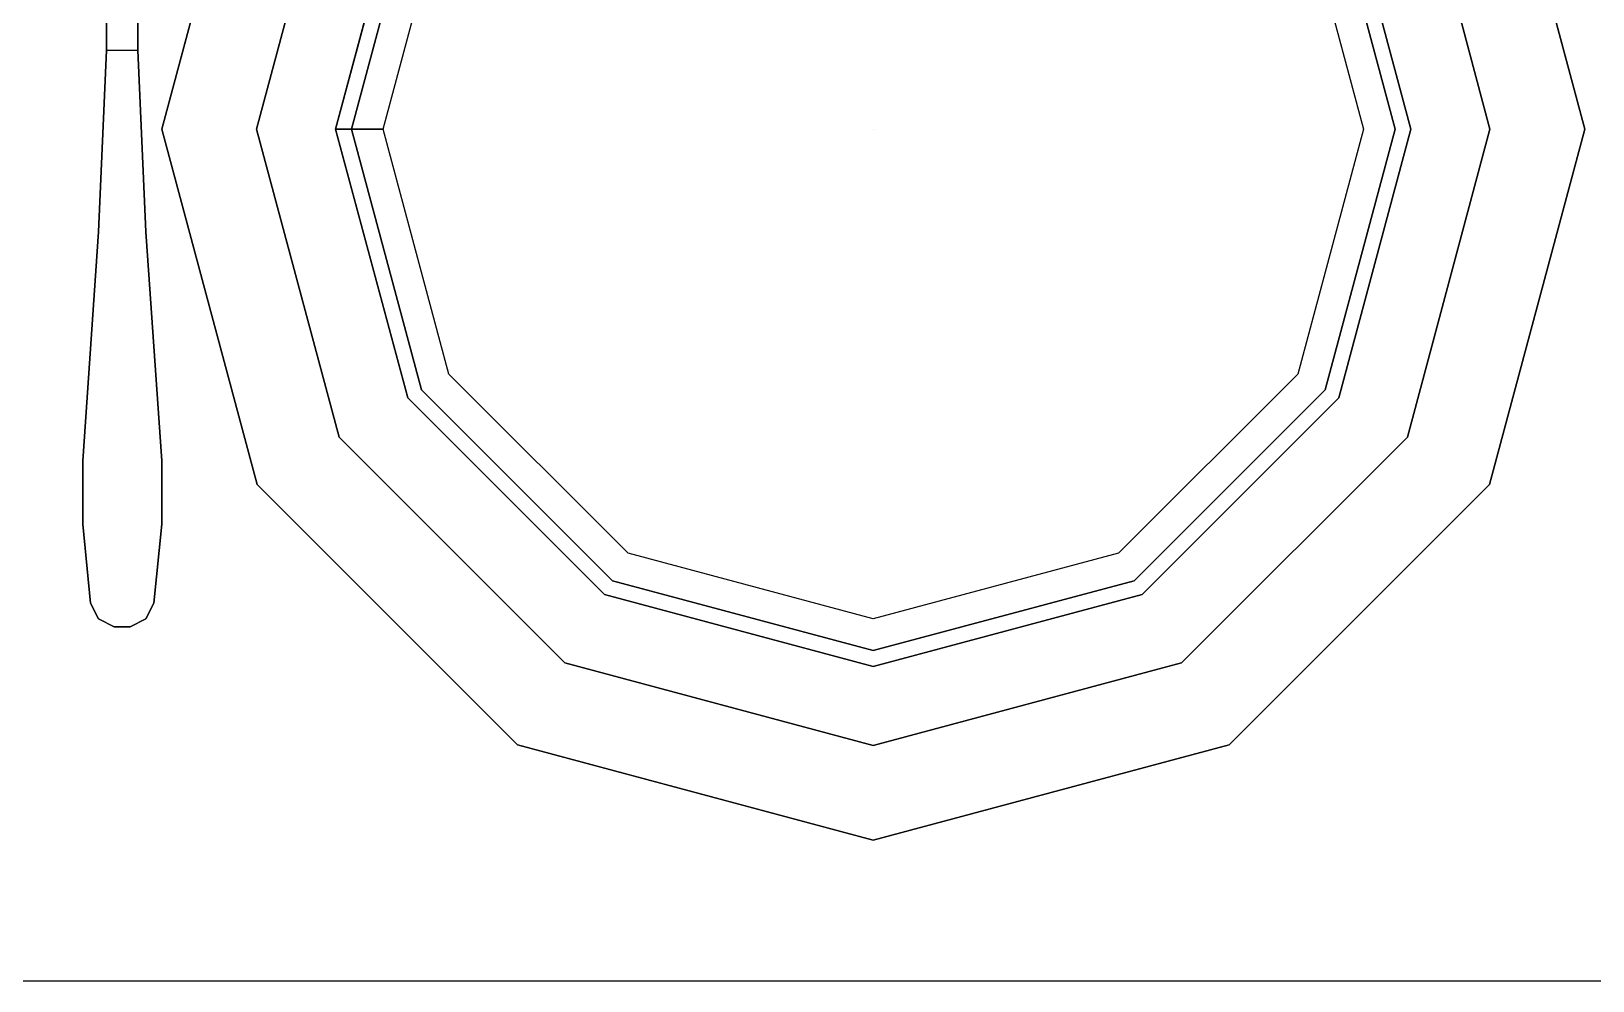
# Model space of a CAD drawing. Extents: x 15.9 to 33.1, y 12.3 to 21.3.
# Drawn here: x 22.5504 to 22.8544, y 13.7326 to 13.9176 of the extents above; entities that cross this region are included whole.
import ezdxf

# ---------------------------------------------------------------- set-up
doc = ezdxf.new("R2010")
doc.units = 0
doc.header["$LTSCALE"] = 0.5
doc.header["$MEASUREMENT"] = 0
doc.layers.get('0').update_dxf_attribs({"linetype": 'CONTINUOUS'})

# ---------------------------------------------------------------- blocks, each defined once
blk = doc.blocks.new('A$C403C54AD')
blk.add_line((0.83575, 0.52421, -0.0006), (1.99923, 0.52421, -0.0006))
at = {"linetype": 'ByBlock'}
for points, invisible_edges in [([(1.0802, 0.7917, -0.01489), (1.0802, 0.69011, -0.01489), (1.0802, 0.69011, -0.01489), (1.02941, 0.77809, -0.01489)], 5), ([(1.131, 0.77809, -0.01489), (1.0802, 0.69011, -0.01489), (1.0802, 0.69011, -0.01489), (1.0802, 0.7917, -0.01489)], 5), ([(1.02941, 0.77809, -0.01489), (1.0802, 0.69011, -0.01489), (1.0802, 0.69011, -0.01489), (0.99223, 0.74091, -0.01489)], 5), ([(1.16818, 0.74091, -0.01489), (1.0802, 0.69011, -0.01489), (1.0802, 0.69011, -0.01489), (1.131, 0.77809, -0.01489)], 5), ([(0.96024, 0.75938, -0.00874), (0.97623, 0.75014, -0.00874), (0.96015, 0.69011, -0.00874), (0.94168, 0.69011, -0.00874)], 5), ([(0.98956, 0.74244, -0.02259), (0.96024, 0.75938, -0.01335), (0.94168, 0.69011, -0.01335), (0.97554, 0.69011, -0.02259)], 5), ([(1.18487, 0.69011, -0.02259), (1.21873, 0.69011, -0.01335), (1.20017, 0.75938, -0.01335), (1.17085, 0.74244, -0.02259)], 5), ([(1.21873, 0.69011, -0.00874), (1.20026, 0.69011, -0.00874), (1.18418, 0.75014, -0.00874), (1.20017, 0.75938, -0.00874)], 5), ([(0.97623, 0.75014, -0.00874), (0.99223, 0.74091, -0.01489), (0.97862, 0.69011, -0.01489), (0.96015, 0.69011, -0.00874)], 5), ([(1.20026, 0.69011, -0.00874), (1.18179, 0.69011, -0.01489), (1.16818, 0.74091, -0.01489), (1.18418, 0.75014, -0.00874)], 5), ([(1.17563, 0.69011, -0.03183), (1.18487, 0.69011, -0.02259), (1.17085, 0.74244, -0.02259), (1.16285, 0.73783, -0.03183)], 5), ([(0.99223, 0.74091, -0.01489), (1.0802, 0.69011, -0.01489), (1.0802, 0.69011, -0.01489), (0.97862, 0.69011, -0.01489)], 5), ([(1.18179, 0.69011, -0.01489), (1.0802, 0.69011, -0.01489), (1.0802, 0.69011, -0.01489), (1.16818, 0.74091, -0.01489)], 5), ([(0.94168, 0.69011, -0.00874), (0.96015, 0.69011, -0.00874), (0.97623, 0.63008, -0.00874), (0.96024, 0.62085, -0.00874)], 5), ([(0.97554, 0.69011, -0.02259), (0.94168, 0.69011, -0.01335), (0.96024, 0.62085, -0.01335), (0.98956, 0.63778, -0.02259)], 5), ([(0.96015, 0.69011, -0.00874), (0.97862, 0.69011, -0.01489), (0.99223, 0.63932, -0.01489), (0.97623, 0.63008, -0.00874)], 5), ([(0.98477, 0.69011, -0.03183), (0.97554, 0.69011, -0.02259), (0.98956, 0.63778, -0.02259), (0.99756, 0.6424, -0.03183)], 4), ([(0.97862, 0.69011, -0.01489), (1.0802, 0.69011, -0.01489), (1.0802, 0.69011, -0.01489), (0.99223, 0.63932, -0.01489)], 5), ([(0.99223, 0.63932, -0.01489), (1.0802, 0.69011, -0.01489), (1.0802, 0.69011, -0.01489), (1.02941, 0.60214, -0.01489)], 5), ([(1.02941, 0.60214, -0.01489), (1.0802, 0.69011, -0.01489), (1.0802, 0.69011, -0.01489), (1.0802, 0.58853, -0.01489)], 5), ([(1.0802, 0.58853, -0.01489), (1.0802, 0.69011, -0.01489), (1.0802, 0.69011, -0.01489), (1.131, 0.60214, -0.01489)], 5), ([(1.131, 0.60214, -0.01489), (1.0802, 0.69011, -0.01489), (1.0802, 0.69011, -0.01489), (1.16818, 0.63932, -0.01489)], 5), ([(1.16818, 0.63932, -0.01489), (1.0802, 0.69011, -0.01489), (1.0802, 0.69011, -0.01489), (1.18179, 0.69011, -0.01489)], 5), ([(1.16285, 0.6424, -0.03183), (1.17085, 0.63778, -0.02259), (1.18487, 0.69011, -0.02259), (1.17563, 0.69011, -0.03183)], 5), ([(1.18418, 0.63008, -0.00874), (1.16818, 0.63932, -0.01489), (1.18179, 0.69011, -0.01489), (1.20026, 0.69011, -0.00874)], 5), ([(1.17085, 0.63778, -0.02259), (1.20017, 0.62085, -0.01335), (1.21873, 0.69011, -0.01335), (1.18487, 0.69011, -0.02259)], 5), ([(1.20017, 0.62085, -0.00874), (1.18418, 0.63008, -0.00874), (1.20026, 0.69011, -0.00874), (1.21873, 0.69011, -0.00874)], 5), ([(0.99756, 0.6424, -0.03183), (0.98956, 0.63778, -0.02259), (1.02787, 0.59947, -0.02259), (1.03249, 0.60747, -0.03183)], 5), ([(1.12792, 0.60747, -0.03183), (1.13254, 0.59947, -0.02259), (1.17085, 0.63778, -0.02259), (1.16285, 0.6424, -0.03183)], 5), ([(0.97623, 0.63008, -0.00874), (0.99223, 0.63932, -0.01489), (1.02941, 0.60214, -0.01489), (1.02018, 0.58614, -0.00874)], 5), ([(1.14023, 0.58614, -0.00874), (1.131, 0.60214, -0.01489), (1.16818, 0.63932, -0.01489), (1.18418, 0.63008, -0.00874)], 5), ([(0.98956, 0.63778, -0.02259), (0.96024, 0.62085, -0.01335), (1.01094, 0.57014, -0.01335), (1.02787, 0.59947, -0.02259)], 5), ([(1.13254, 0.59947, -0.02259), (1.14947, 0.57014, -0.01335), (1.20017, 0.62085, -0.01335), (1.17085, 0.63778, -0.02259)], 5), ([(0.96024, 0.62085, -0.00874), (0.97623, 0.63008, -0.00874), (1.02018, 0.58614, -0.00874), (1.01094, 0.57014, -0.00874)], 5), ([(1.14947, 0.57014, -0.00874), (1.14023, 0.58614, -0.00874), (1.18418, 0.63008, -0.00874), (1.20017, 0.62085, -0.00874)], 5), ([(1.03249, 0.60747, -0.03183), (1.02787, 0.59947, -0.02259), (1.0802, 0.58545, -0.02259), (1.0802, 0.59468, -0.03183)], 5), ([(1.0802, 0.59468, -0.03183), (1.0802, 0.58545, -0.02259), (1.13254, 0.59947, -0.02259), (1.12792, 0.60747, -0.03183)], 5), ([(1.02018, 0.58614, -0.00874), (1.02941, 0.60214, -0.01489), (1.0802, 0.58853, -0.01489), (1.0802, 0.57006, -0.00874)], 5), ([(1.0802, 0.57006, -0.00874), (1.0802, 0.58853, -0.01489), (1.131, 0.60214, -0.01489), (1.14023, 0.58614, -0.00874)], 5), ([(1.02787, 0.59947, -0.02259), (1.01094, 0.57014, -0.01335), (1.0802, 0.55159, -0.01335), (1.0802, 0.58545, -0.02259)], 5), ([(1.0802, 0.58545, -0.02259), (1.0802, 0.55159, -0.01335), (1.14947, 0.57014, -0.01335), (1.13254, 0.59947, -0.02259)], 5), ([(1.01094, 0.57014, -0.00874), (1.02018, 0.58614, -0.00874), (1.0802, 0.57006, -0.00874), (1.0802, 0.55159, -0.00874)], 5), ([(1.0802, 0.55159, -0.00874), (1.0802, 0.57006, -0.00874), (1.14023, 0.58614, -0.00874), (1.14947, 0.57014, -0.00874)], 5)]:
    blk.add_3dface(points, dxfattribs=dict(at, invisible_edges=invisible_edges))
for points in [[(0.96024, 0.75938, -0.01335), (0.96024, 0.75938, -0.00874), (0.94168, 0.69011, -0.00874), (0.94168, 0.69011, -0.01335)], [(1.21873, 0.69011, -0.01335), (1.21873, 0.69011, -0.00874), (1.20017, 0.75938, -0.00874), (1.20017, 0.75938, -0.01335)], [(0.99756, 0.73783, -0.03183), (0.98956, 0.74244, -0.02259), (0.97554, 0.69011, -0.02259), (0.98477, 0.69011, -0.03183)], [(0.94168, 0.69011, -0.01335), (0.94168, 0.69011, -0.00874), (0.96024, 0.62085, -0.00874), (0.96024, 0.62085, -0.01335)], [(1.20017, 0.62085, -0.01335), (1.20017, 0.62085, -0.00874), (1.21873, 0.69011, -0.00874), (1.21873, 0.69011, -0.01335)], [(0.96024, 0.62085, -0.01335), (0.96024, 0.62085, -0.00874), (1.01094, 0.57014, -0.00874), (1.01094, 0.57014, -0.01335)], [(1.14947, 0.57014, -0.01335), (1.14947, 0.57014, -0.00874), (1.20017, 0.62085, -0.00874), (1.20017, 0.62085, -0.01335)], [(1.01094, 0.57014, -0.01335), (1.01094, 0.57014, -0.00874), (1.0802, 0.55159, -0.00874), (1.0802, 0.55159, -0.01335)], [(1.0802, 0.55159, -0.01335), (1.0802, 0.55159, -0.00874), (1.14947, 0.57014, -0.00874), (1.14947, 0.57014, -0.01335)]]:
    blk.add_3dface(points, dxfattribs=at)
for points in [[(0.9309, 0.7055, -0.01387), (0.93706, 0.7055, -0.01387), (0.93706, 0.71628, -0.01595), (0.9309, 0.71628, -0.01595)], [(0.9309, 0.7055, -0.01646), (0.93706, 0.7055, -0.01646), (0.93706, 0.71628, -0.01854), (0.9309, 0.71628, -0.01854)], [(0.92629, 0.62547, -0.01916), (0.92629, 0.62547, -0.0238), (0.92629, 0.61315, -0.02413), (0.92629, 0.61315, -0.01949)], [(0.94168, 0.61315, -0.01949), (0.94168, 0.61315, -0.02413), (0.94168, 0.62547, -0.0238), (0.94168, 0.62547, -0.01916)], [(0.92629, 0.61315, -0.02413), (0.92629, 0.61315, -0.01949), (0.92782, 0.59776, -0.01946), (0.92782, 0.59776, -0.02409)], [(0.94014, 0.59776, -0.02409), (0.94014, 0.59776, -0.01946), (0.94168, 0.61315, -0.01949), (0.94168, 0.61315, -0.02413)], [(0.92782, 0.59776, -0.01946), (0.92782, 0.59776, -0.02409), (0.92936, 0.59468, -0.02385), (0.92936, 0.59468, -0.01921)], [(0.9386, 0.59468, -0.01921), (0.9386, 0.59468, -0.02385), (0.94014, 0.59776, -0.02409), (0.94014, 0.59776, -0.01946)], [(0.92936, 0.59468, -0.02385), (0.92936, 0.59468, -0.01921), (0.93244, 0.59314, -0.01938), (0.93244, 0.59314, -0.02351)], [(0.93244, 0.59314, -0.01938), (0.93244, 0.59314, -0.02351), (0.93552, 0.59314, -0.02351), (0.93552, 0.59314, -0.01938)], [(0.93552, 0.59314, -0.02351), (0.93552, 0.59314, -0.01938), (0.9386, 0.59468, -0.01921), (0.9386, 0.59468, -0.02385)]]:
    blk.add_3dface(points)
for points, invisible_edges in [([(0.9309, 0.71628, -0.01854), (0.9309, 0.71628, -0.01595), (0.9309, 0.7055, -0.01387), (0.9309, 0.7055, -0.01646)], 5), ([(0.93706, 0.7055, -0.01646), (0.93706, 0.7055, -0.01387), (0.93706, 0.71628, -0.01595), (0.93706, 0.71628, -0.01854)], 5), ([(0.9386, 0.6701, -0.01678), (0.92936, 0.6701, -0.01678), (0.9309, 0.7055, -0.01387), (0.93706, 0.7055, -0.01387)], 1), ([(0.9309, 0.7055, -0.01387), (0.9309, 0.7055, -0.01646), (0.92936, 0.6701, -0.01986), (0.92936, 0.6701, -0.01678)], 5), ([(0.9386, 0.6701, -0.01986), (0.92936, 0.6701, -0.01986), (0.9309, 0.7055, -0.01646), (0.93706, 0.7055, -0.01646)], 1), ([(0.9386, 0.6701, -0.01678), (0.9386, 0.6701, -0.01986), (0.93706, 0.7055, -0.01646), (0.93706, 0.7055, -0.01387)], 5), ([(0.92629, 0.62547, -0.01916), (0.94168, 0.62547, -0.01916), (0.9386, 0.6701, -0.01678), (0.92936, 0.6701, -0.01678)], 5), ([(0.92629, 0.62547, -0.0238), (0.94168, 0.62547, -0.0238), (0.9386, 0.6701, -0.01986), (0.92936, 0.6701, -0.01986)], 5), ([(0.92936, 0.6701, -0.01986), (0.92936, 0.6701, -0.01678), (0.92629, 0.62547, -0.01916), (0.92629, 0.62547, -0.0238)], 1), ([(0.94168, 0.62547, -0.0238), (0.94168, 0.62547, -0.01916), (0.9386, 0.6701, -0.01678), (0.9386, 0.6701, -0.01986)], 4), ([(0.94168, 0.61315, -0.01949), (0.92629, 0.61315, -0.01949), (0.92629, 0.62547, -0.01916), (0.94168, 0.62547, -0.01916)], 5), ([(0.94168, 0.61315, -0.02413), (0.92629, 0.61315, -0.02413), (0.92629, 0.62547, -0.0238), (0.94168, 0.62547, -0.0238)], 5), ([(0.92782, 0.59776, -0.01946), (0.94014, 0.59776, -0.01946), (0.94168, 0.61315, -0.01949), (0.92629, 0.61315, -0.01949)], 5), ([(0.92782, 0.59776, -0.02409), (0.94014, 0.59776, -0.02409), (0.94168, 0.61315, -0.02413), (0.92629, 0.61315, -0.02413)], 5), ([(0.9386, 0.59468, -0.01921), (0.92936, 0.59468, -0.01921), (0.92782, 0.59776, -0.01946), (0.94014, 0.59776, -0.01946)], 5), ([(0.9386, 0.59468, -0.02385), (0.92936, 0.59468, -0.02385), (0.92782, 0.59776, -0.02409), (0.94014, 0.59776, -0.02409)], 5), ([(0.93244, 0.59314, -0.01938), (0.93552, 0.59314, -0.01938), (0.9386, 0.59468, -0.01921), (0.92936, 0.59468, -0.01921)], 4), ([(0.93244, 0.59314, -0.02351), (0.93552, 0.59314, -0.02351), (0.9386, 0.59468, -0.02385), (0.92936, 0.59468, -0.02385)], 4)]:
    blk.add_3dface(points, dxfattribs=dict(invisible_edges=invisible_edges))

msp = doc.modelspace()

# ---------------------------------------------------------------- block references
msp.add_blockref('A$C403C54AD', (21.63411, 13.20843, 0.0006))

doc.saveas('drawing.dxf')
